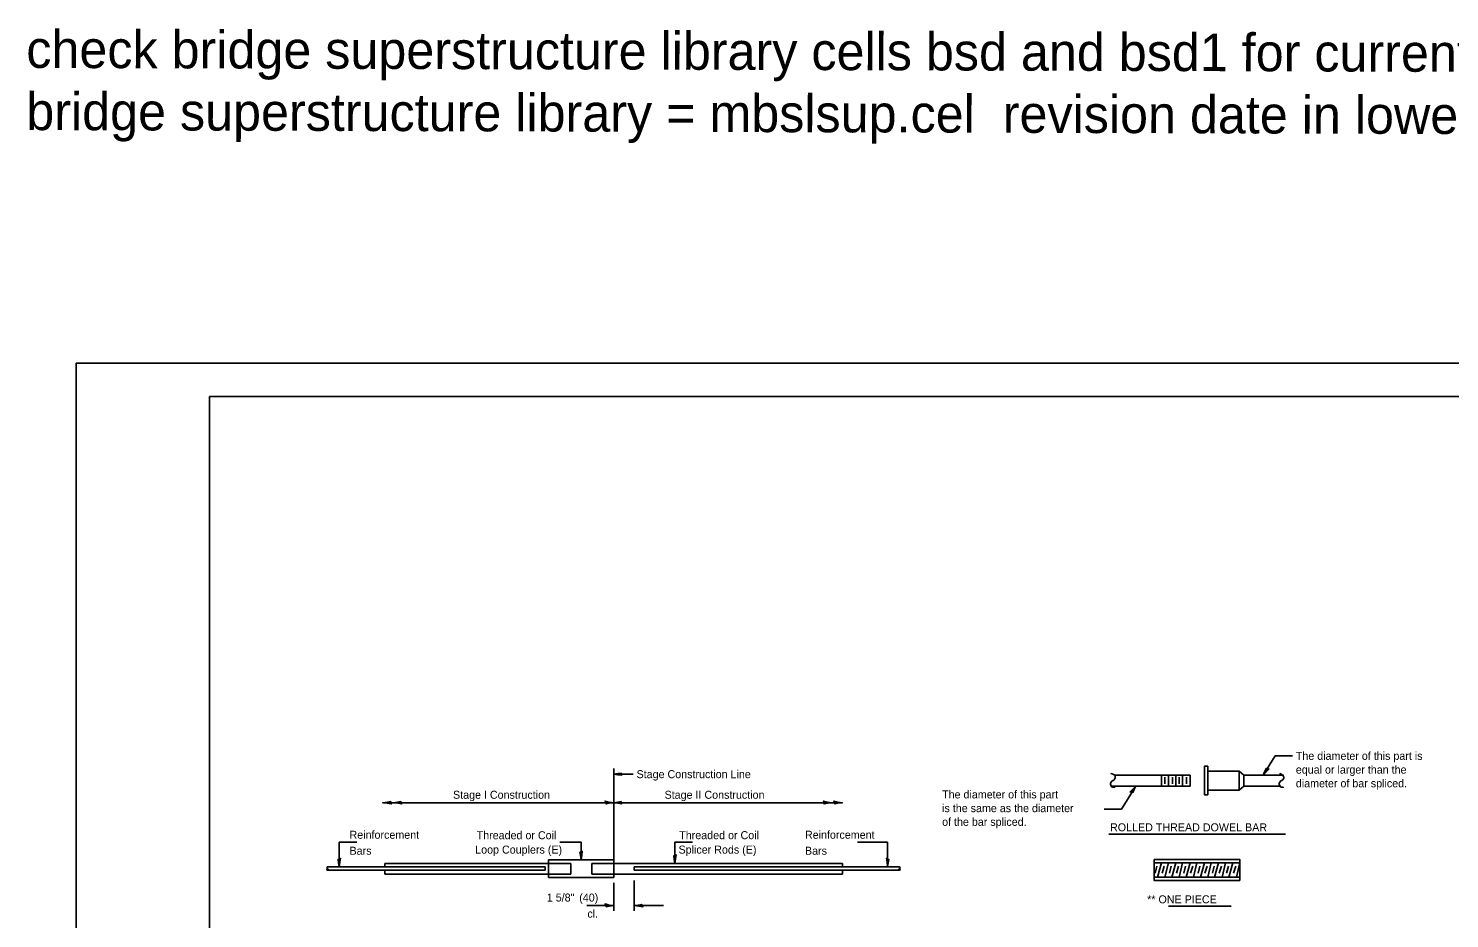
# Model space of a CAD drawing. Extents: x 73309 to 74004, y 68289 to 68830.
# Drawn here: x 73309.3 to 73735.6, y 68562.8 to 68830 of the extents above; entities that cross this region are included whole.
import ezdxf

# ---------------------------------------------------------------- set-up
doc = ezdxf.new("R2010")
doc.units = 0
for name, color, linetype in [('Design_EX_Roadway Dimensions', 7, 'Continuous'), ('Level 48', 7, 'Continuous'), ('Sheets_50 Reference Boundary', 7, 'Continuous'), ('Sheets_General Details', 7, 'Continuous'), ('Sheets_Printer Plotting Border', 7, 'Continuous'), ('Topo_Building', 7, 'Continuous')]:
    doc.layers.add(name, color=color, linetype=linetype)

msp = doc.modelspace()

# ---------------------------------------------------------------- linework, layer by layer
at = {"layer": 'Design_EX_Roadway Dimensions'}
for p, q in [((73679.68, 68605.82), (73683.28, 68611.65)), ((73683.28, 68611.65), (73688.43, 68611.65)), ((73484.86, 68578.2), (73484.86, 68607.88)), ((73484.86, 68606.16), (73490.69, 68606.16)), ((73637.15, 68595.7), (73641.44, 68602.56)), ((73415.57, 68597.58), (73484.86, 68597.58)), ((73484.86, 68597.58), (73553.46, 68597.58)), ((73632, 68595.7), (73637.15, 68595.7)), ((73402.54, 68585.75), (73407.86, 68585.75)), ((73402.54, 68578.38), (73402.54, 68585.75)), ((73475.08, 68585.75), (73468.74, 68585.75)), ((73475.08, 68580.43), (73475.08, 68585.75)), ((73503.21, 68579.4), (73503.21, 68585.75)), ((73503.21, 68585.75), (73508.53, 68585.75)), ((73567.01, 68585.75), (73557.99, 68585.75)), ((73567.01, 68578.38), (73567.01, 68585.75)), ((73484.86, 68573.57), (73484.86, 68565.17)), ((73491.04, 68574.26), (73491.04, 68565.17)), ((73476.8, 68566.71), (73484.86, 68566.71)), ((73491.04, 68566.71), (73499.78, 68566.71))]:
    msp.add_line(p, q, dxfattribs=at)
for points in [[(73487.09, 68606.16), (73487.09, 68606.5), (73486.06, 68606.33), (73484.86, 68606.16), (73486.06, 68605.99), (73487.26, 68605.82), (73487.09, 68606.16), (73487.09, 68606.33), (73485.72, 68606.16), (73487.09, 68605.99), (73486.92, 68606.16), (73486.23, 68606.16), (73486.92, 68606.16)], [(73680.88, 68607.7), (73680.54, 68607.88), (73680.2, 68607.02), (73679.68, 68605.82), (73680.54, 68606.84), (73681.4, 68607.7), (73680.71, 68607.7), (73680.2, 68606.5), (73681.06, 68607.53), (73680.71, 68607.53), (73680.54, 68607.02), (73680.88, 68607.53)], [(73640.24, 68600.84), (73640.59, 68600.67), (73640.92, 68601.53), (73641.44, 68602.56), (73640.59, 68601.7), (73639.72, 68600.84), (73640.41, 68600.67), (73640.92, 68601.87), (73639.9, 68600.84), (73640.41, 68600.84), (73640.59, 68601.36), (73640.24, 68601.02)], [(73417.98, 68597.58), (73417.98, 68597.93), (73416.95, 68597.76), (73415.57, 68597.58), (73416.95, 68597.41), (73418.15, 68597.24), (73417.98, 68597.58), (73417.81, 68597.76), (73416.43, 68597.58), (73417.98, 68597.41), (73417.81, 68597.58), (73417.12, 68597.58), (73417.81, 68597.58)], [(73421.06, 68597.58), (73421.06, 68597.93), (73420.03, 68597.76), (73418.83, 68597.58), (73420.21, 68597.41), (73421.23, 68597.24), (73421.06, 68597.58), (73421.06, 68597.76), (73419.69, 68597.58), (73421.06, 68597.41), (73420.89, 68597.58), (73420.21, 68597.58), (73420.89, 68597.58)], [(73482.46, 68597.58), (73482.63, 68597.24), (73483.49, 68597.41), (73484.86, 68597.58), (73483.49, 68597.76), (73482.29, 68598.1), (73482.46, 68597.58), (73482.63, 68597.41), (73484, 68597.58), (73482.46, 68597.93), (73482.63, 68597.58), (73483.32, 68597.58), (73482.63, 68597.76)], [(73487.09, 68597.58), (73487.09, 68597.93), (73486.06, 68597.76), (73484.86, 68597.58), (73486.06, 68597.41), (73487.26, 68597.24), (73487.09, 68597.58), (73487.09, 68597.76), (73485.72, 68597.58), (73487.09, 68597.41), (73486.92, 68597.58), (73486.23, 68597.58), (73486.92, 68597.58)], [(73547.98, 68597.58), (73547.98, 68597.24), (73549, 68597.41), (73550.2, 68597.58), (73549, 68597.76), (73547.8, 68598.1), (73547.98, 68597.58), (73547.98, 68597.41), (73549.34, 68597.58), (73547.98, 68597.93), (73548.14, 68597.58), (73548.83, 68597.58), (73548.14, 68597.76)], [(73551.06, 68597.58), (73551.23, 68597.24), (73552.09, 68597.41), (73553.46, 68597.58), (73552.09, 68597.76), (73550.89, 68598.1), (73551.06, 68597.58), (73551.23, 68597.41), (73552.6, 68597.58), (73551.06, 68597.93), (73551.23, 68597.58), (73551.91, 68597.58), (73551.23, 68597.76)], [(73402.54, 68580.6), (73402.2, 68580.6), (73402.37, 68579.58), (73402.54, 68578.38), (73402.71, 68579.75), (73402.88, 68580.95), (73402.54, 68580.6), (73402.37, 68580.6), (73402.54, 68579.24), (73402.71, 68580.78), (73402.54, 68580.43), (73402.54, 68579.92), (73402.54, 68580.43)], [(73475.08, 68582.84), (73474.75, 68582.66), (73474.91, 68581.81), (73475.08, 68580.43), (73475.26, 68581.81), (73475.43, 68583.01), (73475.08, 68582.84), (73474.91, 68582.66), (73475.08, 68581.29), (73475.26, 68582.84), (73475.08, 68582.66), (73475.08, 68581.98), (73475.08, 68582.66)], [(73503.21, 68581.81), (73502.87, 68581.64), (73503.04, 68580.6), (73503.21, 68579.4), (73503.38, 68580.78), (73503.56, 68581.98), (73503.21, 68581.81), (73502.87, 68581.64), (73503.21, 68580.26), (73503.38, 68581.81), (73503.04, 68581.46), (73503.21, 68580.95), (73503.21, 68581.46)], [(73567.01, 68580.6), (73567.35, 68580.6), (73567.18, 68579.58), (73567.01, 68578.38), (73566.84, 68579.75), (73566.67, 68580.95), (73567.01, 68580.6), (73567.35, 68580.6), (73567.01, 68579.24), (73566.84, 68580.78), (73567.18, 68580.43), (73567.01, 68579.92), (73567.01, 68580.43)], [(73482.46, 68566.71), (73482.63, 68566.37), (73483.49, 68566.54), (73484.86, 68566.71), (73483.49, 68566.88), (73482.29, 68567.23), (73482.46, 68566.71), (73482.63, 68566.54), (73484, 68566.71), (73482.46, 68567.06), (73482.63, 68566.71), (73483.32, 68566.71), (73482.63, 68566.88)], [(73493.26, 68566.71), (73493.26, 68567.06), (73492.24, 68566.88), (73491.04, 68566.71), (73492.4, 68566.54), (73493.61, 68566.37), (73493.26, 68566.71), (73493.26, 68566.88), (73491.89, 68566.71), (73493.44, 68566.54), (73493.09, 68566.71), (73492.58, 68566.71), (73493.09, 68566.71)]]:
    msp.add_lwpolyline(points, dxfattribs=at)
at = {"layer": 'Level 48'}
msp.add_lwpolyline([(73323.62, 68729.47), (74003.62, 68729.47), (74003.62, 68289.47), (73323.62, 68289.47)], close=True, dxfattribs=at)
at = {"layer": 'Sheets_50 Reference Boundary'}
msp.add_lwpolyline([(73363.62, 68719.47), (73993.62, 68719.47), (73993.62, 68319.47), (73363.62, 68319.47)], close=True, dxfattribs=at)
at = {"layer": 'Sheets_General Details'}
for p, q in [((73323.62, 68729.47), (73323.62, 68289.47)), ((74003.62, 68729.47), (73323.62, 68729.47)), ((73633.38, 68588.15), (73686.37, 68588.15)), ((73651.22, 68566.54), (73670.08, 68566.54))]:
    msp.add_line(p, q, dxfattribs=at)
msp.add_lwpolyline([(73363.62, 68719.47), (73993.62, 68719.47), (73993.62, 68299.47), (73363.62, 68299.47)], close=True, dxfattribs=at)
at = {"layer": 'Sheets_Printer Plotting Border'}
msp.add_lwpolyline([(73323.62, 68289.47), (74003.62, 68289.47), (74003.62, 68729.47), (73323.62, 68729.47)], close=True, dxfattribs=at)
at = {"layer": 'Topo_Building'}
for p, q in [((73650.18, 68603.24), (73650.18, 68605.3)), ((73652.42, 68603.24), (73652.42, 68605.3)), ((73654.47, 68603.24), (73654.47, 68605.3)), ((73656.7, 68603.24), (73656.7, 68605.3)), ((73416.26, 68578.38), (73416.26, 68579.4)), ((73416.26, 68579.4), (73465.31, 68579.4)), ((73484.86, 68580.43), (73465.31, 68580.43)), ((73465.31, 68580.43), (73465.31, 68575.12)), ((73472, 68579.4), (73465.31, 68579.4)), ((73472, 68576.15), (73472, 68579.4)), ((73484.86, 68579.4), (73478.34, 68579.4)), ((73478.34, 68579.4), (73478.34, 68576.15)), ((73484.86, 68580.43), (73484.86, 68575.12)), ((73553.46, 68579.4), (73484.86, 68579.4)), ((73553.46, 68578.38), (73553.46, 68579.4)), ((73647.96, 68575.29), (73649.16, 68579.58)), ((73650.18, 68575.29), (73651.22, 68579.58)), ((73652.24, 68575.29), (73653.44, 68579.58)), ((73654.47, 68575.29), (73655.51, 68579.58)), ((73656.53, 68575.29), (73657.73, 68579.58)), ((73658.76, 68575.29), (73659.79, 68579.58)), ((73660.82, 68575.29), (73662.02, 68579.58)), ((73663.05, 68575.29), (73664.08, 68579.58)), ((73665.1, 68575.29), (73666.31, 68579.58)), ((73667.34, 68575.29), (73668.36, 68579.58)), ((73669.4, 68575.29), (73670.6, 68579.58)), ((73671.62, 68575.29), (73672.65, 68579.58)), ((73398.94, 68578.38), (73464.28, 68578.38)), ((73464.28, 68577.35), (73398.94, 68577.35)), ((73416.26, 68576.15), (73416.26, 68577.35)), ((73465.31, 68576.15), (73416.26, 68576.15)), ((73464.28, 68578.38), (73464.28, 68577.35)), ((73465.31, 68576.15), (73472, 68576.15)), ((73465.31, 68575.12), (73484.86, 68575.12)), ((73478.34, 68576.15), (73484.86, 68576.15)), ((73484.86, 68576.15), (73553.46, 68576.15)), ((73570.61, 68578.38), (73491.04, 68578.38)), ((73491.04, 68578.38), (73491.04, 68577.35)), ((73491.04, 68577.35), (73570.61, 68577.35)), ((73553.46, 68576.15), (73553.46, 68577.35)), ((73647.27, 68576.49), (73647.78, 68578.55)), ((73649.33, 68576.49), (73650.01, 68578.55)), ((73651.56, 68576.49), (73652.07, 68578.55)), ((73653.62, 68576.49), (73654.31, 68578.55)), ((73655.84, 68576.49), (73656.36, 68578.55)), ((73657.9, 68576.49), (73658.59, 68578.55)), ((73660.13, 68576.49), (73660.65, 68578.55)), ((73662.19, 68576.49), (73662.88, 68578.55)), ((73664.42, 68576.49), (73664.94, 68578.55)), ((73666.48, 68576.49), (73667.16, 68578.55)), ((73668.71, 68576.49), (73669.22, 68578.55)), ((73670.76, 68576.49), (73671.45, 68578.55))]:
    msp.add_line(p, q, dxfattribs=at)
for points in [[(73634.58, 68606.16), (73634.06, 68606.33), (73634.58, 68606.16), (73634.93, 68605.99), (73635.09, 68605.82), (73635.26, 68605.64), (73635.26, 68605.3), (73635.26, 68604.96), (73635.09, 68604.62), (73634.93, 68604.44), (73634.75, 68604.27), (73634.58, 68604.27), (73634.24, 68604.1), (73634.06, 68603.75), (73633.89, 68603.42), (73633.89, 68603.07), (73634.06, 68602.73), (73634.24, 68602.38), (73634.58, 68602.22), (73635.09, 68602.22), (73634.58, 68602.22), (73634.58, 68602.22), (73634.58, 68602.22)], [(73635.09, 68605.82), (73657.73, 68605.82), (73657.73, 68602.56), (73634.06, 68602.56), (73649.16, 68602.56), (73649.16, 68605.82), (73651.22, 68605.82), (73651.22, 68602.56), (73653.44, 68602.56), (73653.44, 68605.82), (73655.51, 68605.82), (73655.51, 68602.56)], [(73684.66, 68602.56), (73673.85, 68602.56), (73672.48, 68601.36), (73663.05, 68601.36), (73663.05, 68608.56), (73662.02, 68608.56), (73662.02, 68599.98), (73663.05, 68599.98), (73663.05, 68607.02), (73672.48, 68607.02), (73672.48, 68601.36), (73673.85, 68602.56), (73673.85, 68605.82), (73672.48, 68607.02), (73673.85, 68605.82), (73685.52, 68605.82), (73685.52, 68605.82)], [(73685.17, 68606.16), (73684.66, 68606.33), (73685.17, 68606.16), (73685.34, 68605.99), (73685.68, 68605.82), (73685.68, 68605.64), (73685.86, 68605.3), (73685.86, 68604.96), (73685.68, 68604.62), (73685.52, 68604.44), (73685.34, 68604.27), (73685.17, 68604.27), (73684.83, 68604.1), (73684.66, 68603.75), (73684.49, 68603.42), (73684.49, 68603.07), (73684.66, 68602.73), (73684.83, 68602.38), (73685.17, 68602.22), (73685.68, 68602.22), (73685.17, 68602.22), (73685.17, 68602.22), (73685.17, 68602.22)], [(73646.93, 68580.6), (73672.65, 68580.6), (73672.65, 68574.26), (73646.93, 68574.26), (73646.93, 68580.6)], [(73646.93, 68579.58), (73672.65, 68579.58), (73672.65, 68575.29), (73646.93, 68575.29)]]:
    msp.add_lwpolyline(points, dxfattribs=at)
for centre, start, end in [((73399.12, 68578.1), 113.8878, 246.1122), ((73399.12, 68577.56), 113.8878, 246.1122), ((73398.88, 68577.56), 293.8878, 66.1122), ((73570.7, 68577.56), 113.8878, 246.1122), ((73570.46, 68578.1), 293.8878, 66.1122), ((73570.46, 68577.56), 293.8878, 66.1122)]:
    msp.add_arc(centre, 0.293, start, end, dxfattribs=at)

# ---------------------------------------------------------------- texts
at = {"layer": 'Design_EX_Roadway Dimensions'}
for s, height, p in [('The diameter of this part is', 2.4006, (73689.46, 68610.45)), ('Stage Construction Line', 2.4006, (73491.72, 68604.96)), ('diameter of bar spliced.', 2.4006, (73689.46, 68602.22)), ('equal or larger than the', 2.4006, (73689.46, 68606.33)), ('Stage I Construction', 2.4006, (73436.67, 68598.78)), ('Stage II Construction', 2.4006, (73500.12, 68598.78)), ('The diameter of this part', 2.4006, (73583.36, 68598.88)), ('is the same as the diameter', 2.4015, (73583.36, 68594.76)), ('of the bar spliced.', 2.4015, (73583.36, 68590.65)), ('Reinforcement', 2.4006, (73405.63, 68586.78)), ('Threaded or Coil', 2.4006, (73443.76, 68586.63)), ('Threaded or Coil', 2.4015, (73504.52, 68586.65)), ('Reinforcement', 2.4006, (73542.23, 68586.78)), ('Bars', 2.401, (73405.63, 68581.98)), ('Loop Couplers (E)', 2.4015, (73443.32, 68582.32)), ('Splicer Rods (E)', 2.4015, (73504.31, 68582.32)), ('Bars', 2.401, (73542.23, 68581.98)), ('1 5/8" ', 2.401, (73464.8, 68567.94)), ('(40)', 2.401, (73474.53, 68567.92)), ('cl.', 2.401, (73476.98, 68563.11))]:
    msp.add_text(s, height=height, dxfattribs=at).set_placement(p)
at = {"layer": 'Sheets_General Details'}
for s, p in [('check bridge superstructure library cells bsd and bsd1 for current date', (73308.67, 68818.13)), ('bridge superstructure library = mbslsup.cel  revision date in lower left', (73308.67, 68799.47))]:
    msp.add_text(s, height=11.275, rotation=359.8422, dxfattribs=at).set_placement(p)
for s, p in [('ROLLED THREAD DOWEL BAR', (73633.73, 68589.01)), ('** ONE PIECE', (73644.87, 68567.4))]:
    msp.add_text(s, height=2.4006, dxfattribs=at).set_placement(p)

doc.saveas('drawing.dxf')
